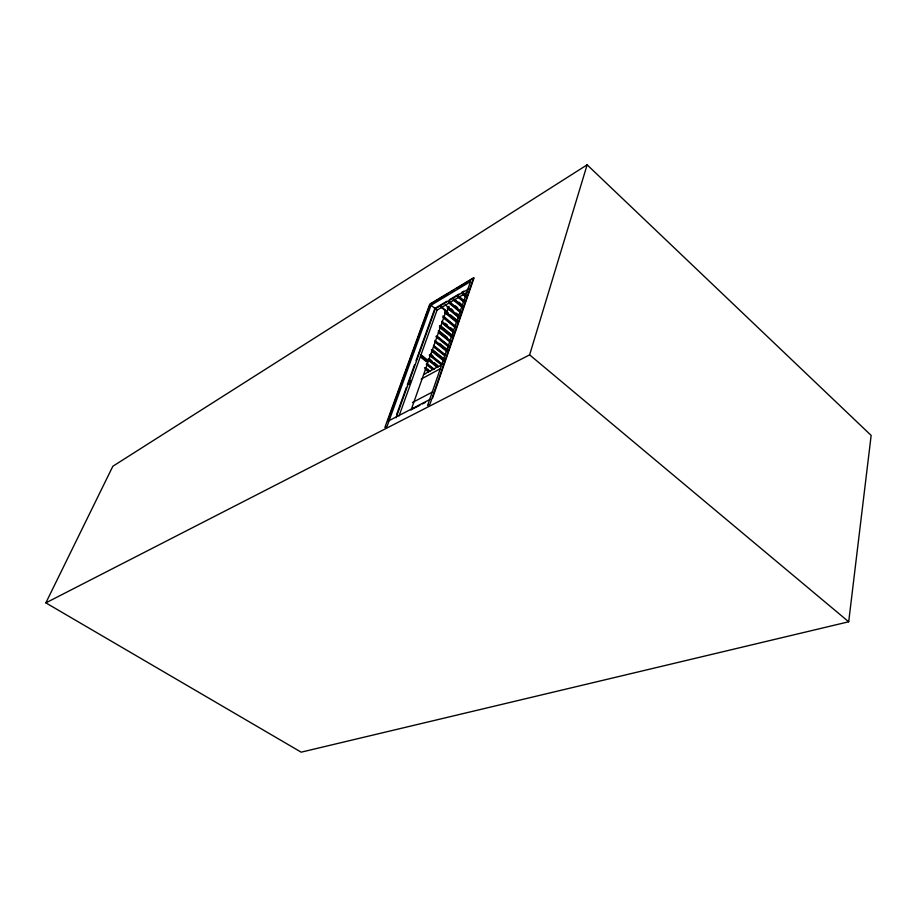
<?xml version="1.0" encoding="UTF-8"?>
<svg xmlns="http://www.w3.org/2000/svg" width="917" height="917" viewBox="0 0 917 917"><rect width="100%" height="100%" fill="white"/><g stroke="black" fill="none" stroke-linecap="round" stroke-linejoin="round"><path stroke-width="1.38" d="M848.695 621.783L871.15 435.415L587.132 164.831L112.848 466.26L45.85 602.87L301.166 752.169L848.695 621.783L529.625 354.868L587.132 164.831M432.56 398.093L474.009 278.023L469.137 280.946M428.308 358.799L438.28 366.754L438.498 366.124L433.993 369.081L427.356 363.808M433.993 369.081L434.211 368.451L429.729 371.396L425.316 367.9M429.729 371.396L427.746 369.012M444.779 312.961L447.221 311.528L449.055 306.335M424.456 374.262L429.958 370.766M411.034 410.14L428.01 362.169L420.376 356.105M446.006 311.333L428.491 360.794L420.869 354.73M399.067 415.905L437.031 310.141L467.223 292.248M396.763 414.163L406.414 387.375M407.377 384.704L414.622 364.611M416.066 360.599L434.887 308.376L446.957 301.2M396.064 417.751L435.311 308.765L468.885 288.798M409.2 384.441L410.656 380.417M429.649 305.728L387.57 421.419L430.062 399.388M431.024 305.235L387.043 426.359L384.876 427.471L429.786 304.1L473.653 277.713L429.913 404.317L427.574 405.52L470.524 281.542L431.024 305.235L435.311 308.765M431.357 303.653L448.413 293.406M450.855 291.938L454.511 289.738M456.953 288.27L466.696 282.413M449.376 299.756L459.027 294.013M461.434 292.58L463.853 291.147M442.819 363.774L441.742 364.358L429.534 354.615M438.28 366.754L441.524 364.989L429.305 355.246M421.19 379.065L440.068 368.863M412.478 402.494L432.744 391.88M412.283 409.177L419.906 405.234M422.45 403.916L424.984 402.609M45.85 602.87L529.625 354.868M426.29 364.393L432.927 369.666M424.479 367.855L428.892 371.339M425.362 369.345L428.675 371.97M428.342 360.278L437.203 367.339M420.708 355.395L427.242 360.587L426.76 361.963L421.304 357.63M426.508 363.762L433.145 369.035M429.637 359.051L431.85 360.828M434.073 362.593L437.398 365.241M428.56 359.647L437.432 366.708M431.632 350.42L443.862 360.221M431.403 351.051L443.645 360.851M430.612 354.008L432.824 355.785M430.382 354.638L442.602 364.404M433.752 346.19L444.894 355.143M433.523 346.821L444.676 355.773M432.709 349.813L443.839 358.73M431.38 349.549L444.734 360.255M435.151 341.307L447.209 351.039M434.922 341.949L446.98 351.67M433.5 345.308L445.777 355.177M436.263 336.149L448.344 345.927M436.033 336.78L449.215 347.451M439.541 343.348L447.209 349.537M434.933 340.436L446.992 350.179M438.498 331.828L450.602 341.651M438.28 332.47L449.284 341.399M437.145 336.149L449.227 345.938M439.667 326.578L452.883 337.353M439.438 327.209L451.565 337.089M439.61 331.186L447.313 337.456M438.292 330.934L450.396 340.78M441.719 322.818L453.869 332.745M440.779 325.925L452.906 335.817M439.449 325.673L452.689 336.459M442.934 317.465L455.096 327.449M445.284 323.323L447.496 325.134M450.809 327.85L453.021 329.65M441.742 321.259L453.904 331.197M441.948 322.176L452.987 331.197M444.837 312.628L456.804 322.486M434.887 308.376L437.031 310.141M442.957 315.895L455.13 325.89M443.152 316.823L455.325 326.807M441.696 306.977L447.221 311.528M440.481 306.782L448.379 313.098M450.556 314.898L457.09 320.285M444.883 311.058L456.872 320.927M445.066 311.975L457.033 321.844M450.797 308.605L452.987 310.416M456.253 313.121L458.431 314.932M445.112 304.742L459.302 316.48M447.462 307.482L459.463 317.397M447.232 308.135L459.234 318.05M455.428 305.888L457.617 307.699M449.743 302.002L460.666 311.081M448.814 302.037L460.827 312.009M448.573 302.69L460.598 312.663M459.004 302.232L461.194 304.066M454.396 299.24L463.154 306.542M453.457 299.274L462.214 306.565M453.227 299.928L461.985 307.218M459.096 296.455L464.575 301.04M458.145 296.5L464.724 301.991M457.915 297.154L463.394 301.727M463.498 293.371L466.742 296.088M463.624 294.323L465.779 296.134M462.317 294.07L465.549 296.787"/></g></svg>
